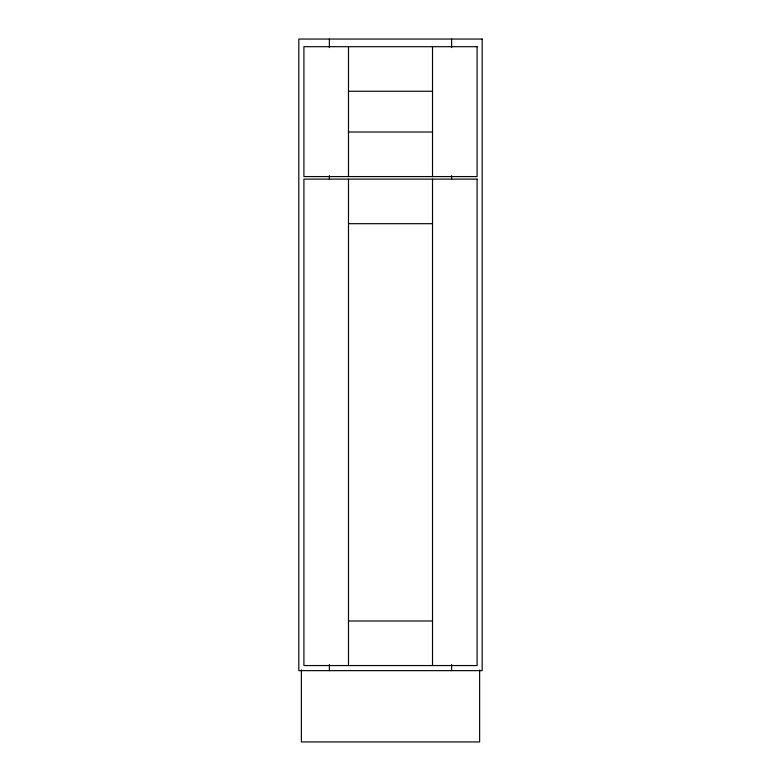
<?xml version="1.0" encoding="UTF-8"?>
<svg xmlns="http://www.w3.org/2000/svg" width="781" height="781" viewBox="0 0 781 781"><rect width="100%" height="100%" fill="white"/><g stroke="black" fill="none" stroke-linecap="round" stroke-linejoin="round"><path stroke-width="1.17" d="M348.482 91.26L432.518 91.26M348.482 132.009L432.518 132.009M348.482 223.688L432.518 223.688M348.482 620.983L432.518 620.983M479.632 669.952L479.632 741.95L301.368 741.95L301.368 669.952M451.623 39.05L451.623 47.582M451.623 175.608L451.623 179.269M451.623 664.543L451.623 670.645M432.518 46.694L432.518 176.574M432.518 179.122L432.518 665.549M348.482 46.694L348.482 176.574M348.482 179.122L348.482 665.549M329.377 39.05L329.377 47.582M329.377 175.608L329.377 179.269M329.377 664.543L329.377 670.645M482.18 39.05L298.82 39.05L298.82 670.645L482.18 670.645L482.18 39.05M477.093 46.694L303.907 46.694L303.907 176.574L477.093 176.574L477.093 46.694M477.093 179.122L303.907 179.122L303.907 665.549L477.093 665.549L477.093 179.122"/></g></svg>
